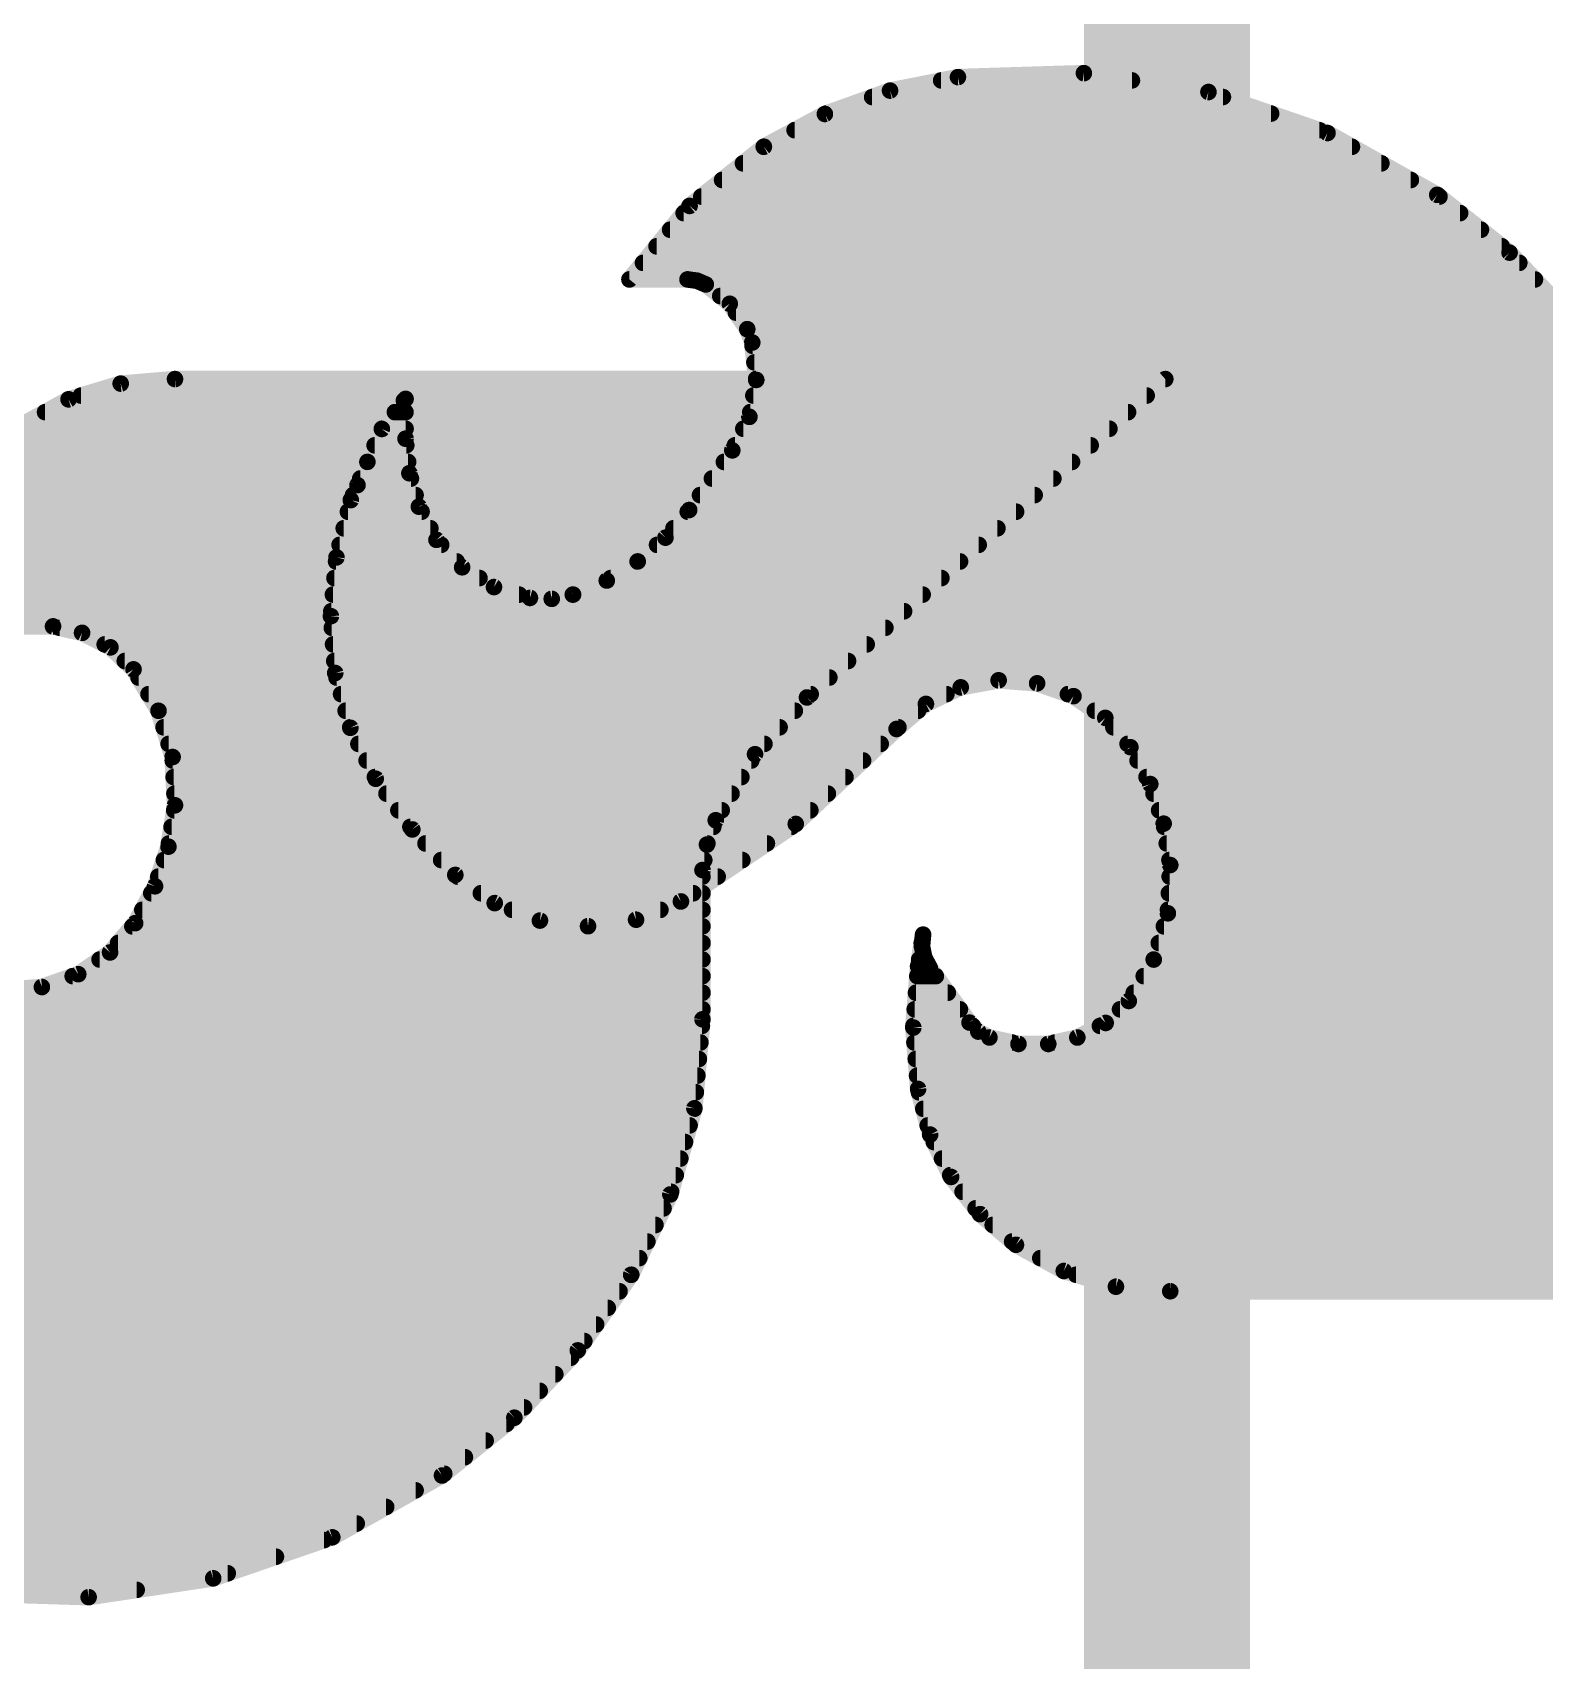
# Model space of a CAD drawing. Extents: x -3.8 to 12.8, y -11.4 to 17.9.
# Drawn here: x 8.423 to 10.738, y 5.658 to 8.151 of the extents above; entities that cross this region are included whole.
import ezdxf

# ---------------------------------------------------------------- set-up
doc = ezdxf.new("R2010")
doc.units = 0
for name, color, linetype in [('1', 12, 'CONTINUOUS'), ('21', 41, 'CONTINUOUS'), ('22', 40, 'CONTINUOUS'), ('24', 53, 'CONTINUOUS')]:
    doc.layers.add(name, color=color, linetype=linetype)

msp = doc.modelspace()

# ---------------------------------------------------------------- linework, layer by layer
at = {"layer": '1', "const_width": 0.254}
msp.add_lwpolyline([(10.16, 15.91), (10.16, 1.27)], dxfattribs=at)
at = {"layer": '21', "const_width": 0.0254}
for points in [[(9.84, 8.0823), (9.736, 8.0616)], [(9.8143, 8.0772), (10.1064, 8.0772)], [(10.0328, 8.0883), (9.84, 8.0823)], [(10.2235, 8.0595), (10.0328, 8.0883)], [(9.736, 8.0616), (9.6362, 8.0258)], [(9.7086, 8.0518), (10.2458, 8.0518)], [(10.4059, 7.9967), (10.2235, 8.0595)], [(9.6362, 8.0258), (9.5428, 7.9757)], [(9.6378, 8.0264), (10.3196, 8.0264)], [(9.5899, 8.001), (10.3934, 8.001)], [(10.574, 7.902), (10.4059, 7.9967)], [(9.5428, 7.9757), (9.4291, 7.8851)], [(9.5427, 7.9756), (10.4433, 7.9756)], [(9.5108, 7.9502), (10.4884, 7.9502)], [(9.4789, 7.9248), (10.5335, 7.9248)], [(9.4471, 7.8994), (10.5773, 7.8994)], [(10.6847, 7.8136), (10.574, 7.902)], [(9.4291, 7.8851), (9.337, 7.7725)], [(9.42, 7.874), (10.609, 7.874)], [(9.3993, 7.8486), (10.6408, 7.8486)], [(9.3785, 7.8232), (10.6726, 7.8232)], [(9.3577, 7.7978), (10.6996, 7.7978)], [(10.7819, 7.7104), (10.6847, 7.8136)], [(9.337, 7.7725), (9.4259, 7.7725)], [(9.4259, 7.7725), (9.4404, 7.7705)], [(9.4266, 7.7724), (10.7235, 7.7724)], [(9.4404, 7.7705), (9.4539, 7.7648)], [(9.4539, 7.7648), (9.4906, 7.7352)], [(9.476, 7.747), (10.7474, 7.747)], [(9.4906, 7.7352), (9.5174, 7.6963)], [(9.5, 7.7216), (10.7714, 7.7216)], [(9.5174, 7.6963), (9.525, 7.6759)], [(9.5174, 7.6962), (10.7919, 7.6962)], [(9.525, 7.6759), (9.5311, 7.6187)], [(9.5255, 7.6708), (10.8099, 7.6708)], [(9.5283, 7.6454), (10.8278, 7.6454)], [(9.5311, 7.6187), (9.5207, 7.5621)], [(9.531, 7.62), (10.8457, 7.62)], [(9.5267, 7.5946), (10.8636, 7.5946)], [(8.9916, 7.587), (8.9578, 7.5435)], [(8.9778, 7.5692), (8.9941, 7.5692)], [(8.9941, 7.5895), (8.9916, 7.587)], [(8.9941, 7.5286), (8.9941, 7.5896)], [(8.9941, 7.5896), (8.9941, 7.5895)], [(9.522, 7.5692), (10.876, 7.5692)], [(8.9578, 7.5435), (8.9357, 7.4931)], [(8.958, 7.5438), (8.9941, 7.5438)], [(9.5207, 7.5621), (9.4945, 7.5108)], [(9.5114, 7.5438), (10.8884, 7.5438)], [(8.9468, 7.5184), (8.9952, 7.5184)], [(9, 7.4757), (8.9941, 7.5286)], [(9.4984, 7.5184), (10.9008, 7.5184)], [(8.9357, 7.4931), (8.9205, 7.4575)], [(8.9357, 7.493), (8.9981, 7.493)], [(9.4945, 7.5108), (9.4285, 7.4194)], [(9.4816, 7.493), (10.9132, 7.493)], [(8.9248, 7.4676), (9.0023, 7.4676)], [(9.0145, 7.4245), (9, 7.4757)], [(9.4633, 7.4676), (10.9247, 7.4676)], [(8.9205, 7.4575), (8.9103, 7.4346)], [(8.9137, 7.4422), (9.0095, 7.4422)], [(9.445, 7.4422), (10.9318, 7.4422)], [(8.9103, 7.4346), (8.8884, 7.3469)], [(8.9059, 7.4168), (9.0186, 7.4168)], [(9.0415, 7.3737), (9.0145, 7.4245)], [(9.4285, 7.4194), (9.3921, 7.377)], [(9.4263, 7.4168), (10.9389, 7.4168)], [(8.8995, 7.3914), (9.0321, 7.3914)], [(9.4044, 7.3914), (10.946, 7.3914)], [(8.8931, 7.366), (9.0487, 7.366)], [(9.0807, 7.3317), (9.0415, 7.3737)], [(9.3921, 7.377), (9.3497, 7.3407)], [(9.3792, 7.366), (10.9531, 7.366)], [(8.8884, 7.3469), (8.8798, 7.2568)], [(8.8878, 7.3406), (9.0724, 7.3406)], [(9.1296, 7.3014), (9.0807, 7.3317)], [(9.3497, 7.3407), (9.3022, 7.3114)], [(9.3495, 7.3406), (10.9602, 7.3406)], [(8.8853, 7.3152), (9.1073, 7.3152)], [(9.1846, 7.2848), (9.1296, 7.3014)], [(9.3022, 7.3114), (9.2507, 7.2899)], [(9.3084, 7.3152), (10.9626, 7.3152)], [(8.8829, 7.2898), (9.168, 7.2898)], [(9.218, 7.2834), (9.1846, 7.2848)], [(9.2507, 7.2899), (9.218, 7.2834)], [(9.2502, 7.2898), (10.9649, 7.2898)], [(8.8798, 7.2568), (8.8864, 7.1699)], [(8.8805, 7.2644), (10.9673, 7.2644)], [(8.8812, 7.239), (10.9696, 7.239)], [(8.8831, 7.2136), (10.9719, 7.2136)], [(8.885, 7.1882), (10.9728, 7.1882)], [(8.8864, 7.1699), (8.9096, 7.0859)], [(8.8884, 7.1628), (10.9728, 7.1628)], [(9.7909, 7.1224), (9.8443, 7.1479)], [(9.8443, 7.1479), (9.9023, 7.1586)], [(9.9023, 7.1586), (9.9612, 7.154)], [(9.9612, 7.154), (10.0169, 7.1344)], [(8.8954, 7.1374), (9.8223, 7.1374)], [(9.746, 7.0841), (9.7909, 7.1224)], [(10.0084, 7.1374), (10.9728, 7.1374)], [(10.0169, 7.1344), (10.0656, 7.101)], [(8.9024, 7.112), (9.7787, 7.112)], [(10.0496, 7.112), (10.9728, 7.112)], [(10.0656, 7.101), (10.1041, 7.0562)], [(8.9094, 7.0866), (9.7489, 7.0866)], [(8.9096, 7.0859), (8.9484, 7.0079)], [(9.5916, 6.9386), (9.746, 7.0841)], [(10.078, 7.0866), (10.9728, 7.0866)], [(8.9219, 7.0612), (9.7217, 7.0612)], [(10.0998, 7.0612), (10.9728, 7.0612)], [(10.1041, 7.0562), (10.1345, 6.9998)], [(8.9345, 7.0358), (9.6947, 7.0358)], [(10.1151, 7.0358), (10.9728, 7.0358)], [(8.9472, 7.0104), (9.6678, 7.0104)], [(8.9484, 7.0079), (9.0044, 6.9302)], [(10.1288, 7.0104), (10.9728, 7.0104)], [(10.1345, 6.9998), (10.155, 6.9391)], [(8.9649, 6.985), (9.6408, 6.985)], [(10.1395, 6.985), (10.9728, 6.985)], [(8.9832, 6.9596), (9.6139, 6.9596)], [(10.1481, 6.9596), (10.9755, 6.9596)], [(9.0015, 6.9342), (9.5851, 6.9342)], [(9.0044, 6.9302), (9.0703, 6.8606)], [(9.4158, 6.82), (9.5916, 6.9386)], [(10.155, 6.9391), (10.1651, 6.8758)], [(10.1558, 6.9342), (10.9803, 6.9342)], [(9.0247, 6.9088), (9.5474, 6.9088)], [(10.1598, 6.9088), (10.9894, 6.9088)], [(9.0487, 6.8834), (9.5098, 6.8834)], [(10.1651, 6.8758), (10.1614, 6.8018)], [(10.1639, 6.8834), (11.0022, 6.8834)], [(9.0703, 6.8606), (9.1307, 6.8175)], [(9.0739, 6.858), (9.4721, 6.858)], [(10.1642, 6.858), (11.0173, 6.858)], [(9.1095, 6.8326), (9.4345, 6.8326)], [(9.1307, 6.8175), (9.1999, 6.7907)], [(9.3471, 6.792), (9.4158, 6.82)], [(10.163, 6.8326), (11.0324, 6.8326)], [(9.1572, 6.8072), (9.3843, 6.8072)], [(10.1614, 6.8018), (10.1398, 6.731)], [(10.1617, 6.8072), (11.0475, 6.8072)], [(9.1999, 6.7907), (9.2736, 6.7821)], [(9.2736, 6.7821), (9.3471, 6.792)], [(9.7866, 6.7692), (9.779, 6.7209)], [(9.7849, 6.7515), (9.7866, 6.7692)], [(10.1553, 6.7818), (11.0677, 6.7818)], [(9.7846, 6.7564), (9.7854, 6.7564)], [(9.7884, 6.7341), (9.7849, 6.7515)], [(10.1476, 6.7564), (11.0909, 6.7564)], [(9.779, 6.7209), (9.7717, 6.6269)], [(9.7806, 6.731), (9.79, 6.731)], [(9.7968, 6.7184), (9.7884, 6.7341)], [(9.8577, 6.6345), (9.7968, 6.7184)], [(10.1398, 6.731), (10.1016, 6.6676)], [(10.1398, 6.731), (11.1142, 6.731)], [(9.7778, 6.7056), (9.8061, 6.7056)], [(10.1245, 6.7056), (11.1385, 6.7056)], [(9.7758, 6.6802), (9.8245, 6.6802)], [(10.1092, 6.6802), (11.1671, 6.6802)], [(9.7738, 6.6548), (9.843, 6.6548)], [(10.1016, 6.6676), (10.0663, 6.6339)], [(10.0882, 6.6548), (11.1957, 6.6548)], [(9.7717, 6.6269), (9.779, 6.5329)], [(9.7718, 6.6294), (9.8627, 6.6294)], [(9.8711, 6.6207), (9.8577, 6.6345)], [(9.8882, 6.6117), (9.8711, 6.6207)], [(10.0663, 6.6339), (10.0228, 6.6117)], [(10.0574, 6.6294), (11.2243, 6.6294)], [(9.7734, 6.604), (9.9227, 6.604)], [(9.9327, 6.6018), (9.8882, 6.6117)], [(9.9783, 6.6018), (9.9327, 6.6018)], [(10.0228, 6.6117), (9.9783, 6.6018)], [(9.9883, 6.604), (11.2529, 6.604)], [(9.7754, 6.5786), (11.2815, 6.5786)], [(9.7774, 6.5532), (11.31, 6.5532)], [(9.779, 6.5329), (9.7974, 6.463)], [(9.7803, 6.5278), (11.3386, 6.5278)], [(9.787, 6.5024), (11.3672, 6.5024)], [(9.7937, 6.477), (11.3958, 6.477)], [(9.7974, 6.463), (9.8295, 6.3982)], [(9.8031, 6.4516), (11.4244, 6.4516)], [(9.8156, 6.4262), (11.453, 6.4262)], [(9.8282, 6.4008), (11.4815, 6.4008)], [(9.8295, 6.3982), (9.8739, 6.3412)], [(9.8472, 6.3754), (11.5101, 6.3754)], [(9.867, 6.35), (11.5387, 6.35)], [(9.8739, 6.3412), (9.9289, 6.2942)], [(9.8933, 6.3246), (11.5673, 6.3246)], [(9.923, 6.2992), (11.5959, 6.2992)], [(9.9289, 6.2942), (10.0021, 6.2541)], [(9.9661, 6.2738), (11.6245, 6.2738)], [(10.0021, 6.2541), (10.082, 6.2301)], [(10.021, 6.2484), (11.653, 6.2484)], [(10.082, 6.2301), (10.1651, 6.2231)], [(10.1651, 6.2231), (11.6815, 6.2231)]]:
    msp.add_lwpolyline(points, dxfattribs=at)
at = {"layer": '21', "const_width": 0.0127}
for points in [[(9.8143, 8.0836, 1), (9.8143, 8.0709)], [(9.8398, 8.0886, 1), (9.8402, 8.076)], [(9.8412, 8.0761, 1), (9.8388, 8.0885)], [(10.0338, 8.0946, 1), (10.0319, 8.0821)], [(10.033, 8.082, 1), (10.0326, 8.0947)], [(10.1064, 8.0709, 1), (10.1064, 8.0836)], [(9.7086, 8.0581, 1), (9.7086, 8.0455)], [(9.7348, 8.0679, 1), (9.7373, 8.0554)], [(9.7382, 8.0557, 1), (9.7339, 8.0676)], [(10.2256, 8.0655, 1), (10.2215, 8.0535)], [(10.2226, 8.0532, 1), (10.2245, 8.0658)], [(10.2458, 8.0455, 1), (10.2458, 8.0581)], [(9.6341, 8.0318, 1), (9.6384, 8.0199)], [(9.6378, 8.0328, 1), (9.6378, 8.0201)], [(9.6392, 8.0202, 1), (9.6332, 8.0314)], [(10.3196, 8.0201, 1), (10.3196, 8.0328)], [(9.5899, 8.0074, 1), (9.5899, 7.9947)], [(10.3934, 7.9947, 1), (10.3934, 8.0074)], [(10.409, 8.0022, 1), (10.4028, 7.9911)], [(10.4039, 7.9907, 1), (10.408, 8.0027)], [(9.5427, 7.982, 1), (9.5427, 7.9692)], [(9.5398, 7.9813, 1), (9.5458, 7.9701)], [(9.5468, 7.9707, 1), (9.5388, 7.9807)], [(10.4433, 7.9692, 1), (10.4433, 7.982)], [(9.5108, 7.9566, 1), (9.5108, 7.9439)], [(10.4884, 7.9439, 1), (10.4884, 7.9566)], [(9.4789, 7.9312, 1), (9.4789, 7.9184)], [(10.5335, 7.9184, 1), (10.5335, 7.9312)], [(9.4471, 7.9058, 1), (9.4471, 7.893)], [(10.578, 7.907, 1), (10.57, 7.897)], [(10.5709, 7.8965, 1), (10.5771, 7.9075)], [(10.5773, 7.893, 1), (10.5773, 7.9058)], [(9.42, 7.8804, 1), (9.42, 7.8677)], [(9.4251, 7.89, 1), (9.433, 7.8801)], [(9.434, 7.881, 1), (9.4242, 7.8891)], [(10.609, 7.8677, 1), (10.609, 7.8804)], [(9.3993, 7.855, 1), (9.3993, 7.8422)], [(10.6408, 7.8422, 1), (10.6408, 7.855)], [(9.3785, 7.8296, 1), (9.3785, 7.8168)], [(10.6726, 7.8168, 1), (10.6726, 7.8296)], [(9.3577, 7.8042, 1), (9.3577, 7.7915)], [(10.6893, 7.8179, 1), (10.6801, 7.8092)], [(10.6807, 7.8086, 1), (10.6887, 7.8185)], [(10.6996, 7.7915, 1), (10.6996, 7.8042)], [(9.337, 7.7789, 1), (9.337, 7.7661)], [(9.3321, 7.7765, 1), (9.3419, 7.7685)], [(9.4268, 7.7788, 1), (9.425, 7.7662)], [(9.4266, 7.7788, 1), (9.4266, 7.766)], [(9.4259, 7.7661, 1), (9.4259, 7.7789)], [(9.4429, 7.7764, 1), (9.4379, 7.7647)], [(9.4396, 7.7642, 1), (9.4413, 7.7768)], [(9.4579, 7.7697, 1), (9.4499, 7.7599)], [(10.7235, 7.766, 1), (10.7235, 7.7788)], [(9.4514, 7.759, 1), (9.4564, 7.7706)], [(9.476, 7.7534, 1), (9.476, 7.7407)], [(9.4959, 7.7388, 1), (9.4854, 7.7316)], [(9.4866, 7.7302, 1), (9.4946, 7.7401)], [(9.5, 7.728, 1), (9.5, 7.7153)], [(9.5174, 7.7026, 1), (9.5174, 7.6898)], [(9.5234, 7.6985, 1), (9.5114, 7.6941)], [(9.5122, 7.6927, 1), (9.5226, 7.6999)], [(9.5313, 7.6766, 1), (9.5187, 7.6752)], [(9.519, 7.6737, 1), (9.531, 7.6781)], [(9.5255, 7.6772, 1), (9.5255, 7.6645)], [(9.5283, 7.6518, 1), (9.5283, 7.6391)], [(9.531, 7.6264, 1), (9.531, 7.6136)], [(9.5374, 7.6175, 1), (9.5249, 7.6198)], [(9.5267, 7.601, 1), (9.5267, 7.5883)], [(9.5248, 7.618, 1), (9.5375, 7.6193)], [(8.9778, 7.5756, 1), (8.9778, 7.5629)], [(8.9871, 7.5915, 1), (8.9961, 7.5825)], [(8.9966, 7.5831, 1), (8.9866, 7.5909)], [(9.0005, 7.5896, 1), (8.9878, 7.5896)], [(9.0005, 7.5896, 1), (8.9878, 7.5896)], [(8.9878, 7.5895, 1), (9.0005, 7.5895)], [(8.9986, 7.585, 1), (8.9896, 7.594)], [(8.9941, 7.5629, 1), (8.9941, 7.5756)], [(9.522, 7.5756, 1), (9.522, 7.5629)], [(8.9528, 7.5474, 1), (8.9628, 7.5396)], [(8.958, 7.5502, 1), (8.958, 7.5374)], [(8.9636, 7.541, 1), (8.952, 7.5461)], [(8.9941, 7.5374, 1), (8.9941, 7.5502)], [(9.5114, 7.5502, 1), (9.5114, 7.5374)], [(9.5144, 7.5632, 1), (9.5269, 7.5609)], [(9.5263, 7.5592, 1), (9.515, 7.565)], [(8.9468, 7.5248, 1), (8.9468, 7.5121)], [(9.0004, 7.5293, 1), (8.9878, 7.5279)], [(8.9878, 7.5286, 1), (9.0005, 7.5286)], [(8.9952, 7.5121, 1), (8.9952, 7.5248)], [(9.4984, 7.5248, 1), (9.4984, 7.5121)], [(8.9357, 7.4994, 1), (8.9357, 7.4867)], [(8.9415, 7.4906, 1), (8.9299, 7.4956)], [(8.9981, 7.4867, 1), (8.9981, 7.4994)], [(9.4816, 7.4994, 1), (9.4816, 7.4867)], [(9.4888, 7.5137, 1), (9.5002, 7.5079)], [(9.4996, 7.5071, 1), (9.4894, 7.5145)], [(8.9248, 7.474, 1), (8.9248, 7.4612)], [(8.9299, 7.4956, 1), (8.9415, 7.4906)], [(9.0061, 7.4774, 1), (8.9939, 7.474)], [(8.9937, 7.475, 1), (9.0063, 7.4764)], [(9.0023, 7.4612, 1), (9.0023, 7.474)], [(9.4633, 7.474, 1), (9.4633, 7.4612)], [(8.9137, 7.4486, 1), (8.9137, 7.4359)], [(8.9147, 7.46, 1), (8.9263, 7.455)], [(8.9263, 7.4549, 1), (8.9147, 7.4601)], [(9.0095, 7.4359, 1), (9.0095, 7.4486)], [(9.445, 7.4486, 1), (9.445, 7.4359)], [(8.9059, 7.4232, 1), (8.9059, 7.4104)], [(8.9045, 7.4372, 1), (8.9161, 7.432)], [(8.9165, 7.4331, 1), (8.9041, 7.4361)], [(9.0201, 7.4275, 1), (9.0089, 7.4215)], [(9.0084, 7.4228, 1), (9.0206, 7.4262)], [(9.0186, 7.4104, 1), (9.0186, 7.4232)], [(9.4263, 7.4232, 1), (9.4263, 7.4104)], [(9.4234, 7.4231, 1), (9.4336, 7.4157)], [(9.4333, 7.4153, 1), (9.4237, 7.4235)], [(8.8995, 7.3978, 1), (8.8995, 7.385)], [(9.0321, 7.385, 1), (9.0321, 7.3978)], [(9.4044, 7.3978, 1), (9.4044, 7.385)], [(8.8931, 7.3724, 1), (8.8931, 7.3597)], [(9.0461, 7.3781, 1), (9.0368, 7.3694)], [(9.0359, 7.3708, 1), (9.0471, 7.3767)], [(9.0487, 7.3597, 1), (9.0487, 7.3724)], [(9.3792, 7.3724, 1), (9.3792, 7.3597)], [(9.3873, 7.3812, 1), (9.3969, 7.3729)], [(9.3962, 7.3722, 1), (9.388, 7.3819)], [(8.8947, 7.3462, 1), (8.882, 7.3475)], [(8.8822, 7.3484, 1), (8.8945, 7.3453)], [(8.8878, 7.347, 1), (8.8878, 7.3342)], [(9.0724, 7.3342, 1), (9.0724, 7.347)], [(9.0841, 7.3371, 1), (9.0774, 7.3263)], [(9.0761, 7.3274, 1), (9.0854, 7.3361)], [(9.3495, 7.347, 1), (9.3495, 7.3342)], [(9.3456, 7.3455, 1), (9.3538, 7.3359)], [(9.353, 7.3353, 1), (9.3464, 7.3461)], [(8.8853, 7.3216, 1), (8.8853, 7.3088)], [(9.1073, 7.3088, 1), (9.1073, 7.3216)], [(9.1314, 7.3075, 1), (9.1277, 7.2953)], [(9.1262, 7.296, 1), (9.1329, 7.3068)], [(9.2989, 7.3168, 1), (9.3055, 7.306)], [(9.3047, 7.3055, 1), (9.2998, 7.3172)], [(9.3084, 7.3216, 1), (9.3084, 7.3088)], [(8.8829, 7.2962, 1), (8.8829, 7.2835)], [(9.168, 7.2835, 1), (9.168, 7.2962)], [(9.1849, 7.2911, 1), (9.1843, 7.2785)], [(9.1828, 7.2787, 1), (9.1864, 7.2909)], [(9.2167, 7.2896, 1), (9.2192, 7.2772)], [(9.2177, 7.277, 1), (9.2182, 7.2897)], [(9.2502, 7.2962, 1), (9.2502, 7.2835)], [(9.2483, 7.2958, 1), (9.2531, 7.284)], [(9.2519, 7.2837, 1), (9.2495, 7.2961)], [(8.8861, 7.2573, 1), (8.8735, 7.2563)], [(8.8735, 7.2574, 1), (8.8861, 7.2562)], [(8.8805, 7.2708, 1), (8.8805, 7.258)], [(8.8812, 7.2454, 1), (8.8812, 7.2327)], [(8.8831, 7.22, 1), (8.8831, 7.2073)], [(8.885, 7.1946, 1), (8.885, 7.1818)], [(8.8925, 7.1716, 1), (8.8803, 7.1682)], [(8.8801, 7.1694, 1), (8.8928, 7.1704)], [(8.8884, 7.1692, 1), (8.8884, 7.1565)], [(9.8431, 7.1541, 1), (9.8454, 7.1416)], [(9.847, 7.1421, 1), (9.8415, 7.1536)], [(9.9028, 7.165, 1), (9.9018, 7.1523)], [(9.9035, 7.1524, 1), (9.9012, 7.1649)], [(9.9633, 7.16, 1), (9.9591, 7.1481)], [(9.9607, 7.1477, 1), (9.9617, 7.1604)], [(8.8954, 7.1438, 1), (8.8954, 7.1311)], [(9.7882, 7.1282, 1), (9.7937, 7.1167)], [(9.7951, 7.1176, 1), (9.7868, 7.1273)], [(9.8223, 7.1311, 1), (9.8223, 7.1438)], [(10.0084, 7.1438, 1), (10.0084, 7.1311)], [(10.0205, 7.1396, 1), (10.0133, 7.1292)], [(10.0148, 7.1284, 1), (10.019, 7.1404)], [(8.9024, 7.1184, 1), (8.9024, 7.1056)], [(9.7787, 7.1056, 1), (9.7787, 7.1184)], [(10.0496, 7.1184, 1), (10.0496, 7.1056)], [(10.0705, 7.1052, 1), (10.0608, 7.0969)], [(10.0621, 7.0958, 1), (10.0692, 7.1063)], [(8.9094, 7.093, 1), (8.9094, 7.0803)], [(8.9153, 7.0887, 1), (8.9039, 7.0831)], [(8.9035, 7.0842, 1), (8.9157, 7.0876)], [(9.7419, 7.0889, 1), (9.7501, 7.0793)], [(9.7504, 7.0795, 1), (9.7416, 7.0887)], [(9.7489, 7.0803, 1), (9.7489, 7.093)], [(10.078, 7.093, 1), (10.078, 7.0803)], [(8.9219, 7.0676, 1), (8.9219, 7.0549)], [(9.7217, 7.0549, 1), (9.7217, 7.0676)], [(10.0998, 7.0676, 1), (10.0998, 7.0549)], [(10.1097, 7.0592, 1), (10.0985, 7.0532)], [(10.0993, 7.0521, 1), (10.1089, 7.0603)], [(8.9345, 7.0422, 1), (8.9345, 7.0294)], [(9.6947, 7.0294, 1), (9.6947, 7.0422)], [(10.1151, 7.0422, 1), (10.1151, 7.0294)], [(8.9472, 7.0168, 1), (8.9472, 7.0041)], [(8.9536, 7.0116, 1), (8.9432, 7.0042)], [(8.9427, 7.0051, 1), (8.9541, 7.0107)], [(9.6678, 7.0041, 1), (9.6678, 7.0168)], [(10.1288, 7.0168, 1), (10.1288, 7.0041)], [(10.1405, 7.0018, 1), (10.1285, 6.9978)], [(10.1289, 6.9968, 1), (10.1401, 7.0028)], [(8.9649, 6.9914, 1), (8.9649, 6.9787)], [(9.6408, 6.9787, 1), (9.6408, 6.9914)], [(10.1395, 6.9914, 1), (10.1395, 6.9787)], [(8.9832, 6.966, 1), (8.9832, 6.9532)], [(9.6139, 6.9532, 1), (9.6139, 6.966)], [(10.1481, 6.966, 1), (10.1481, 6.9532)], [(9.0015, 6.9406, 1), (9.0015, 6.9279)], [(9.0091, 6.9346, 1), (8.9998, 6.9258)], [(8.9993, 6.9265, 1), (9.0096, 6.9339)], [(9.5851, 6.9279, 1), (9.5851, 6.9406)], [(9.5873, 6.9432, 1), (9.596, 6.934)], [(9.5952, 6.9334, 1), (9.5881, 6.9439)], [(10.1613, 6.9401, 1), (10.1488, 6.9381)], [(10.149, 6.9371, 1), (10.161, 6.9411)], [(10.1558, 6.9406, 1), (10.1558, 6.9279)], [(9.0247, 6.9152, 1), (9.0247, 6.9024)], [(9.5474, 6.9024, 1), (9.5474, 6.9152)], [(10.1598, 6.9152, 1), (10.1598, 6.9024)], [(9.0487, 6.8898, 1), (9.0487, 6.877)], [(9.5098, 6.877, 1), (9.5098, 6.8898)], [(10.1639, 6.8898, 1), (10.1639, 6.877)], [(10.1714, 6.8755, 1), (10.1588, 6.8761)], [(10.1588, 6.8748, 1), (10.1714, 6.8768)], [(9.074, 6.8658, 1), (9.0666, 6.8554)], [(9.0657, 6.8562, 1), (9.0749, 6.865)], [(9.0739, 6.8644, 1), (9.0739, 6.8517)], [(9.4721, 6.8517, 1), (9.4721, 6.8644)], [(10.1642, 6.8644, 1), (10.1642, 6.8517)], [(9.1095, 6.839, 1), (9.1095, 6.8262)], [(9.133, 6.8234, 1), (9.1284, 6.8115)], [(9.4122, 6.8253, 1), (9.4194, 6.8147)], [(9.4182, 6.8141, 1), (9.4134, 6.8259)], [(9.4345, 6.8262, 1), (9.4345, 6.839)], [(10.163, 6.839, 1), (10.163, 6.8262)], [(9.127, 6.8123, 1), (9.1344, 6.8226)], [(9.1572, 6.8136, 1), (9.1572, 6.8008)], [(9.3843, 6.8008, 1), (9.3843, 6.8136)], [(10.1551, 6.8022, 1), (10.1678, 6.8015)], [(10.1617, 6.8136, 1), (10.1617, 6.8008)], [(10.1675, 6.8, 1), (10.1554, 6.8037)], [(9.2006, 6.797, 1), (9.1991, 6.7844)], [(9.1976, 6.7848, 1), (9.2022, 6.7967)], [(9.2727, 6.7884, 1), (9.2744, 6.7758)], [(9.2728, 6.7758, 1), (9.2743, 6.7884)], [(9.3447, 6.7979, 1), (9.3495, 6.7862)], [(9.3479, 6.7857, 1), (9.3462, 6.7983)], [(9.7929, 6.7682, 1), (9.7803, 6.7702)], [(9.7929, 6.7686, 1), (9.7803, 6.7698)], [(10.1553, 6.7882, 1), (10.1553, 6.7755)], [(9.7846, 6.7628, 1), (9.7846, 6.75)], [(9.7911, 6.7528, 1), (9.7787, 6.7502)], [(9.7786, 6.7521, 1), (9.7912, 6.7509)], [(9.7854, 6.75, 1), (9.7854, 6.7628)], [(10.1476, 6.7628, 1), (10.1476, 6.75)], [(9.7853, 6.7204, 1), (9.7727, 6.7214)], [(9.7806, 6.7374, 1), (9.7806, 6.7247)], [(9.794, 6.7371, 1), (9.7828, 6.7311)], [(9.7822, 6.7328, 1), (9.7946, 6.7353)], [(9.79, 6.7247, 1), (9.79, 6.7374)], [(9.8019, 6.7221, 1), (9.7917, 6.7147)], [(10.1398, 6.7374, 1), (10.1398, 6.7247)], [(10.1337, 6.7329, 1), (10.1459, 6.7292)], [(10.1453, 6.7277, 1), (10.1344, 6.7343)], [(9.7778, 6.712, 1), (9.7778, 6.6993)], [(9.7727, 6.7219, 1), (9.7853, 6.7199)], [(9.7912, 6.7154, 1), (9.8024, 6.7214)], [(9.8061, 6.6993, 1), (9.8061, 6.712)], [(10.1245, 6.712, 1), (10.1245, 6.6993)], [(9.7758, 6.6866, 1), (9.7758, 6.6738)], [(9.8245, 6.6738, 1), (9.8245, 6.6866)], [(10.1092, 6.6866, 1), (10.1092, 6.6738)], [(9.7738, 6.6612, 1), (9.7738, 6.6485)], [(9.843, 6.6485, 1), (9.843, 6.6612)], [(10.0882, 6.6612, 1), (10.0882, 6.6485)], [(10.0962, 6.6709, 1), (10.107, 6.6643)], [(10.106, 6.663, 1), (10.0972, 6.6722)], [(9.778, 6.6274, 1), (9.7653, 6.6264)], [(9.7653, 6.6274, 1), (9.778, 6.6264)], [(9.7718, 6.6358, 1), (9.7718, 6.6231)], [(9.8622, 6.6389, 1), (9.8532, 6.6301)], [(9.8526, 6.6308, 1), (9.8628, 6.6382)], [(9.8627, 6.6231, 1), (9.8627, 6.6358)], [(9.8741, 6.6263, 1), (9.8682, 6.6151)], [(9.8666, 6.6163, 1), (9.8757, 6.6251)], [(10.0574, 6.6358, 1), (10.0574, 6.6231)], [(10.0619, 6.6385, 1), (10.0706, 6.6293)], [(10.0691, 6.6283, 1), (10.0634, 6.6396)], [(9.7734, 6.6104, 1), (9.7734, 6.5976)], [(9.8896, 6.6179, 1), (9.8868, 6.6055)], [(9.8852, 6.6061, 1), (9.8912, 6.6173)], [(9.9227, 6.5976, 1), (9.9227, 6.6104)], [(9.9327, 6.6081, 1), (9.9327, 6.5954)], [(9.9313, 6.5956, 1), (9.9341, 6.608)], [(9.9769, 6.608, 1), (9.9797, 6.5956)], [(9.9783, 6.5954, 1), (9.9783, 6.6081)], [(9.9883, 6.6104, 1), (9.9883, 6.5976)], [(10.0199, 6.6174, 1), (10.0257, 6.606)], [(10.0242, 6.6055, 1), (10.0214, 6.6179)], [(9.7754, 6.585, 1), (9.7754, 6.5723)], [(9.7774, 6.5596, 1), (9.7774, 6.5469)], [(9.7851, 6.5345, 1), (9.7729, 6.5313)], [(9.7727, 6.5324, 1), (9.7853, 6.5334)], [(9.7803, 6.5342, 1), (9.7803, 6.5214)], [(9.787, 6.5088, 1), (9.787, 6.4961)], [(9.7937, 6.4834, 1), (9.7937, 6.4707)], [(9.8031, 6.4658, 1), (9.7917, 6.4602)], [(9.7913, 6.4614, 1), (9.8036, 6.4646)], [(9.8031, 6.458, 1), (9.8031, 6.4452)], [(9.8156, 6.4326, 1), (9.8156, 6.4199)], [(9.8282, 6.4072, 1), (9.8282, 6.3944)], [(9.8345, 6.4021, 1), (9.8245, 6.3943)], [(9.8238, 6.3954, 1), (9.8352, 6.401)], [(9.8472, 6.3818, 1), (9.8472, 6.369)], [(9.867, 6.3564, 1), (9.867, 6.3437)], [(9.878, 6.346, 1), (9.8698, 6.3363)], [(9.8689, 6.3373, 1), (9.8789, 6.3451)], [(9.8933, 6.331, 1), (9.8933, 6.3182)], [(9.923, 6.3056, 1), (9.923, 6.2928)], [(9.932, 6.2998, 1), (9.9258, 6.2886)], [(9.9248, 6.2894, 1), (9.933, 6.299)], [(9.9661, 6.2802, 1), (9.9661, 6.2675)], [(10.0039, 6.2602, 1), (10.0002, 6.248)], [(9.999, 6.2485, 1), (10.0051, 6.2597)], [(10.021, 6.2548, 1), (10.021, 6.242)], [(10.0825, 6.2364, 1), (10.0814, 6.2237)], [(10.0801, 6.224, 1), (10.0838, 6.2361)], [(10.1651, 6.2295, 1), (10.1651, 6.2168)], [(10.1646, 6.2168, 1), (10.1656, 6.2294)]]:
    msp.add_lwpolyline(points, format="xyb", dxfattribs=at)
at = {"layer": '22', "const_width": 0.0254}
for points in [[(8.558, 7.6129), (8.6411, 7.6199)], [(8.6411, 7.6199), (10.1575, 7.6199)], [(10.1575, 7.6199), (9.6088, 7.1323)], [(8.4781, 7.5889), (8.558, 7.6129)], [(8.497, 7.5946), (10.129, 7.5946)], [(8.4049, 7.5488), (8.4781, 7.5889)], [(8.4421, 7.5692), (10.1005, 7.5692)], [(8.399, 7.5438), (10.0719, 7.5438)], [(8.3693, 7.5184), (10.0433, 7.5184)], [(8.343, 7.493), (10.0147, 7.493)], [(8.3232, 7.4676), (9.9861, 7.4676)], [(8.3042, 7.4422), (9.9575, 7.4422)], [(8.2916, 7.4168), (9.929, 7.4168)], [(8.279, 7.3914), (9.9004, 7.3914)], [(8.2697, 7.366), (9.8718, 7.366)], [(8.263, 7.3406), (9.8432, 7.3406)], [(8.2563, 7.3152), (9.8146, 7.3152)], [(8.2534, 7.2898), (9.786, 7.2898)], [(8.2514, 7.2644), (9.7575, 7.2644)], [(8.4543, 7.2412), (8.4087, 7.2412)], [(8.4988, 7.2313), (8.4543, 7.2412)], [(8.4643, 7.239), (9.7289, 7.239)], [(8.5423, 7.2091), (8.4988, 7.2313)], [(8.5334, 7.2136), (9.7003, 7.2136)], [(8.5776, 7.1754), (8.5423, 7.2091)], [(8.5642, 7.1882), (9.6717, 7.1882)], [(8.6158, 7.112), (8.5776, 7.1754)], [(8.5852, 7.1628), (9.6431, 7.1628)], [(8.6005, 7.1374), (9.6145, 7.1374)], [(9.6088, 7.1323), (9.5293, 7.0455)], [(8.6374, 7.0412), (8.6158, 7.112)], [(8.6158, 7.112), (9.5902, 7.112)], [(8.6236, 7.0866), (9.5669, 7.0866)], [(8.6313, 7.0612), (9.5437, 7.0612)], [(9.5293, 7.0455), (9.4691, 6.9443)], [(8.6411, 6.9672), (8.6374, 7.0412)], [(8.6377, 7.0358), (9.5235, 7.0358)], [(8.639, 7.0104), (9.5084, 7.0104)], [(8.631, 6.9039), (8.6411, 6.9672)], [(8.6402, 6.985), (9.4933, 6.985)], [(8.6399, 6.9596), (9.4782, 6.9596)], [(9.4691, 6.9443), (9.4556, 6.9071)], [(8.6358, 6.9342), (9.4654, 6.9342)], [(8.6105, 6.8432), (8.631, 6.9039)], [(8.6318, 6.9088), (9.4563, 6.9088)], [(9.4556, 6.9071), (9.4488, 6.8681)], [(8.6241, 6.8834), (9.4515, 6.8834)], [(9.4488, 6.8681), (9.4488, 6.6395)], [(8.5801, 6.7868), (8.6105, 6.8432)], [(8.6155, 6.858), (9.4488, 6.858)], [(8.6048, 6.8326), (9.4488, 6.8326)], [(8.5911, 6.8072), (9.4488, 6.8072)], [(8.5416, 6.742), (8.5801, 6.7868)], [(8.5758, 6.7818), (9.4488, 6.7818)], [(8.554, 6.7564), (9.4488, 6.7564)], [(8.4929, 6.7086), (8.5416, 6.742)], [(8.5256, 6.731), (9.4488, 6.731)], [(8.4372, 6.689), (8.4929, 6.7086)], [(8.4844, 6.7056), (9.4488, 6.7056)], [(7.3644, 6.6802), (9.4488, 6.6802)], [(8.3783, 6.6844), (8.4372, 6.689)], [(7.361, 6.6548), (9.4488, 6.6548)], [(7.3591, 6.6294), (9.4479, 6.6294)], [(9.4488, 6.6395), (9.4364, 6.5032)], [(7.3572, 6.604), (9.4456, 6.604)], [(7.3565, 6.5786), (9.4433, 6.5786)], [(7.7262, 6.5532), (9.441, 6.5532)], [(7.7844, 6.5278), (9.4386, 6.5278)], [(7.8255, 6.5024), (9.4362, 6.5024)], [(9.4364, 6.5032), (9.3996, 6.3713)], [(7.8552, 6.477), (9.4291, 6.477)], [(7.8804, 6.4516), (9.422, 6.4516)], [(7.9023, 6.4262), (9.4149, 6.4262)], [(7.921, 6.4008), (9.4078, 6.4008)], [(7.9393, 6.3754), (9.4007, 6.3754)], [(9.3996, 6.3713), (9.3396, 6.2483)], [(7.9576, 6.35), (9.3892, 6.35)], [(7.9744, 6.3246), (9.3768, 6.3246)], [(7.9874, 6.2992), (9.3644, 6.2992)], [(7.998, 6.2738), (9.352, 6.2738)], [(8.0027, 6.2484), (9.3397, 6.2484)], [(9.3396, 6.2483), (9.2579, 6.1326)], [(8.007, 6.223), (9.3217, 6.223)], [(8.0043, 6.1976), (9.3038, 6.1976)], [(8.0015, 6.1722), (9.2859, 6.1722)], [(7.9934, 6.1468), (9.2679, 6.1468)], [(7.976, 6.1214), (9.2474, 6.1214)], [(9.2579, 6.1326), (9.1607, 6.0294)], [(7.952, 6.096), (9.2234, 6.096)], [(7.9026, 6.0706), (9.1995, 6.0706)], [(7.8337, 6.0452), (9.1756, 6.0452)], [(7.8545, 6.0198), (9.1486, 6.0198)], [(9.1607, 6.0294), (9.05, 5.941)], [(7.8753, 5.9944), (9.1168, 5.9944)], [(7.896, 5.969), (9.085, 5.969)], [(7.9231, 5.9436), (9.0533, 5.9436)], [(9.05, 5.941), (8.8819, 5.8463)], [(7.9549, 5.9182), (9.0095, 5.9182)], [(7.9868, 5.8928), (8.9644, 5.8928)], [(8.0187, 5.8674), (8.9193, 5.8674)], [(8.8819, 5.8463), (8.6995, 5.7835)], [(8.0659, 5.842), (8.8694, 5.842)], [(8.1138, 5.8166), (8.7956, 5.8166)], [(8.1846, 5.7912), (8.7218, 5.7912)], [(8.6995, 5.7835), (8.5088, 5.7547)], [(8.2903, 5.7658), (8.5824, 5.7658)], [(8.5088, 5.7547), (8.316, 5.7607)]]:
    msp.add_lwpolyline(points, dxfattribs=at)
at = {"layer": '22', "const_width": 0.0127}
for points in [[(8.6411, 7.6263, 1), (8.6411, 7.6136)], [(8.6416, 7.6136, 1), (8.6406, 7.6262)], [(10.1617, 7.6152, 1), (10.1533, 7.6246)], [(10.1575, 7.6136, 1), (10.1575, 7.6263)], [(8.497, 7.601, 1), (8.497, 7.5883)], [(8.5574, 7.6193, 1), (8.5585, 7.6066)], [(8.5598, 7.6069, 1), (8.5561, 7.619)], [(10.129, 7.5883, 1), (10.129, 7.601)], [(8.4421, 7.5756, 1), (8.4421, 7.5629)], [(8.4762, 7.595, 1), (8.4799, 7.5828)], [(8.4811, 7.5833, 1), (8.475, 7.5945)], [(10.1005, 7.5629, 1), (10.1005, 7.5756)], [(10.0719, 7.5374, 1), (10.0719, 7.5502)], [(10.0433, 7.5121, 1), (10.0433, 7.5248)], [(10.0147, 7.4867, 1), (10.0147, 7.4994)], [(9.9861, 7.4612, 1), (9.9861, 7.474)], [(9.9575, 7.4359, 1), (9.9575, 7.4486)], [(9.929, 7.4104, 1), (9.929, 7.4232)], [(9.9004, 7.385, 1), (9.9004, 7.3978)], [(9.8718, 7.3597, 1), (9.8718, 7.3724)], [(9.8432, 7.3342, 1), (9.8432, 7.347)], [(9.8146, 7.3088, 1), (9.8146, 7.3216)], [(9.786, 7.2835, 1), (9.786, 7.2962)], [(8.4543, 7.2349, 1), (8.4543, 7.2476)], [(9.7575, 7.258, 1), (9.7575, 7.2708)], [(8.4557, 7.2474, 1), (8.4529, 7.235)], [(8.4643, 7.2454, 1), (8.4643, 7.2327)], [(8.5017, 7.237, 1), (8.4959, 7.2256)], [(8.4974, 7.2251, 1), (8.5002, 7.2375)], [(9.7289, 7.2327, 1), (9.7289, 7.2454)], [(8.5334, 7.22, 1), (8.5334, 7.2073)], [(8.5466, 7.2137, 1), (8.5379, 7.2045)], [(8.5394, 7.2034, 1), (8.5451, 7.2147)], [(9.7003, 7.2073, 1), (9.7003, 7.22)], [(8.5642, 7.1946, 1), (8.5642, 7.1818)], [(8.583, 7.1787, 1), (8.5722, 7.1721)], [(8.5732, 7.1708, 1), (8.582, 7.18)], [(9.6717, 7.1818, 1), (9.6717, 7.1946)], [(8.5852, 7.1692, 1), (8.5852, 7.1565)], [(9.6431, 7.1565, 1), (9.6431, 7.1692)], [(8.6005, 7.1438, 1), (8.6005, 7.1311)], [(9.6046, 7.137, 1), (9.613, 7.1276)], [(9.6135, 7.128, 1), (9.6041, 7.1366)], [(9.6145, 7.1311, 1), (9.6145, 7.1438)], [(8.6158, 7.1184, 1), (8.6158, 7.1056)], [(8.6219, 7.1138, 1), (8.6097, 7.1101)], [(8.6104, 7.1087, 1), (8.6213, 7.1153)], [(9.5902, 7.1056, 1), (9.5902, 7.1184)], [(8.6236, 7.093, 1), (8.6236, 7.0803)], [(9.5669, 7.0803, 1), (9.5669, 7.093)], [(8.6313, 7.0676, 1), (8.6313, 7.0549)], [(9.5246, 7.0498, 1), (9.5339, 7.0412)], [(9.5347, 7.0423, 1), (9.5238, 7.0487)], [(9.5437, 7.0549, 1), (9.5437, 7.0676)], [(8.6438, 7.0415, 1), (8.6311, 7.0408)], [(8.6314, 7.0393, 1), (8.6435, 7.043)], [(8.6377, 7.0422, 1), (8.6377, 7.0294)], [(9.5235, 7.0294, 1), (9.5235, 7.0422)], [(8.639, 7.0168, 1), (8.639, 7.0041)], [(9.5084, 7.0041, 1), (9.5084, 7.0168)], [(8.6402, 6.9914, 1), (8.6402, 6.9787)], [(8.6474, 6.9662, 1), (8.6348, 6.9682)], [(9.4933, 6.9787, 1), (9.4933, 6.9914)], [(8.6399, 6.966, 1), (8.6399, 6.9532)], [(8.6348, 6.9669, 1), (8.6474, 6.9675)], [(9.4751, 6.9421, 1), (9.4631, 6.9465)], [(9.4782, 6.9532, 1), (9.4782, 6.966)], [(8.6358, 6.9406, 1), (8.6358, 6.9279)], [(9.4636, 6.9475, 1), (9.4746, 6.9411)], [(9.4654, 6.9279, 1), (9.4654, 6.9406)], [(8.6248, 6.9049, 1), (8.6373, 6.9029)], [(8.637, 6.9019, 1), (8.625, 6.9059)], [(8.6318, 6.9152, 1), (8.6318, 6.9024)], [(9.4497, 6.9092, 1), (9.4616, 6.9049)], [(9.4619, 6.906, 1), (9.4494, 6.9082)], [(9.4563, 6.9024, 1), (9.4563, 6.9152)], [(8.6241, 6.8898, 1), (8.6241, 6.877)], [(9.4551, 6.8681, 1), (9.4425, 6.8681)], [(9.4515, 6.877, 1), (9.4515, 6.8898)], [(8.6161, 6.8402, 1), (8.6049, 6.8462)], [(8.6155, 6.8644, 1), (8.6155, 6.8517)], [(9.4425, 6.8692, 1), (9.4551, 6.867)], [(9.4488, 6.8517, 1), (9.4488, 6.8644)], [(8.6048, 6.839, 1), (8.6048, 6.8262)], [(8.6045, 6.8452, 1), (8.6165, 6.8412)], [(9.4488, 6.8262, 1), (9.4488, 6.839)], [(8.5911, 6.8136, 1), (8.5911, 6.8008)], [(9.4488, 6.8008, 1), (9.4488, 6.8136)], [(8.5758, 6.7882, 1), (8.5758, 6.7755)], [(8.5745, 6.7898, 1), (8.5857, 6.7838)], [(8.5849, 6.7827, 1), (8.5753, 6.7909)], [(9.4488, 6.7755, 1), (9.4488, 6.7882)], [(8.554, 6.7628, 1), (8.554, 6.75)], [(9.4488, 6.75, 1), (9.4488, 6.7628)], [(8.5256, 6.7374, 1), (8.5256, 6.7247)], [(8.5368, 6.7461, 1), (8.5465, 6.7378)], [(8.5452, 6.7367, 1), (8.5381, 6.7472)], [(9.4488, 6.7247, 1), (9.4488, 6.7374)], [(8.4844, 6.712, 1), (8.4844, 6.6993)], [(8.4893, 6.7138, 1), (8.4965, 6.7034)], [(8.495, 6.7026, 1), (8.4908, 6.7146)], [(9.4488, 6.6993, 1), (9.4488, 6.712)], [(8.4351, 6.6949, 1), (8.4393, 6.683)], [(8.4377, 6.6826, 1), (8.4367, 6.6953)], [(9.4488, 6.6738, 1), (9.4488, 6.6866)], [(9.4488, 6.6485, 1), (9.4488, 6.6612)], [(9.4551, 6.6389, 1), (9.4425, 6.6401)], [(9.4425, 6.6395, 1), (9.4551, 6.6395)], [(9.4479, 6.6231, 1), (9.4479, 6.6358)], [(9.4456, 6.5976, 1), (9.4456, 6.6104)], [(9.4433, 6.5723, 1), (9.4433, 6.585)], [(9.441, 6.5469, 1), (9.441, 6.5596)], [(9.4386, 6.5214, 1), (9.4386, 6.5342)], [(9.4301, 6.5038, 1), (9.4427, 6.5026)], [(9.4425, 6.5015, 1), (9.4303, 6.5049)], [(9.4362, 6.4961, 1), (9.4362, 6.5088)], [(9.4291, 6.4707, 1), (9.4291, 6.4834)], [(9.422, 6.4452, 1), (9.422, 6.458)], [(9.4149, 6.4199, 1), (9.4149, 6.4326)], [(9.4078, 6.3944, 1), (9.4078, 6.4072)], [(9.4053, 6.3686, 1), (9.3939, 6.3741)], [(9.4007, 6.369, 1), (9.4007, 6.3818)], [(9.3892, 6.3437, 1), (9.3892, 6.3564)], [(9.3935, 6.373, 1), (9.4057, 6.3696)], [(9.3768, 6.3182, 1), (9.3768, 6.331)], [(9.3644, 6.2928, 1), (9.3644, 6.3056)], [(9.352, 6.2675, 1), (9.352, 6.2802)], [(9.3339, 6.2511, 1), (9.3453, 6.2455)], [(9.3448, 6.2446, 1), (9.3344, 6.252)], [(9.3397, 6.242, 1), (9.3397, 6.2548)], [(9.3217, 6.2166, 1), (9.3217, 6.2294)], [(9.3038, 6.1913, 1), (9.3038, 6.204)], [(9.2859, 6.1658, 1), (9.2859, 6.1786)], [(9.2679, 6.1405, 1), (9.2679, 6.1532)], [(9.2474, 6.1151, 1), (9.2474, 6.1278)], [(9.2527, 6.1362, 1), (9.2631, 6.1289)], [(9.2625, 6.1282, 1), (9.2533, 6.1369)], [(9.2234, 6.0896, 1), (9.2234, 6.1024)], [(9.1995, 6.0643, 1), (9.1995, 6.077)], [(9.1756, 6.0389, 1), (9.1756, 6.0516)], [(9.1486, 6.0134, 1), (9.1486, 6.0262)], [(9.1561, 6.0338, 1), (9.1653, 6.0251)], [(9.1647, 6.0245, 1), (9.1567, 6.0344)], [(9.1168, 5.9881, 1), (9.1168, 6.0008)], [(9.085, 5.9627, 1), (9.085, 5.9754)], [(9.046, 5.946, 1), (9.054, 5.936)], [(9.0531, 5.9355, 1), (9.0469, 5.9465)], [(9.0533, 5.9372, 1), (9.0533, 5.95)], [(9.0095, 5.9119, 1), (9.0095, 5.9246)], [(8.9644, 5.8864, 1), (8.9644, 5.8992)], [(8.8788, 5.8519, 1), (8.885, 5.8408)], [(8.884, 5.8403, 1), (8.8799, 5.8523)], [(8.9193, 5.861, 1), (8.9193, 5.8738)], [(8.8694, 5.8357, 1), (8.8694, 5.8484)], [(8.7956, 5.8102, 1), (8.7956, 5.823)], [(8.6975, 5.7895, 1), (8.7016, 5.7775)], [(8.7005, 5.7772, 1), (8.6986, 5.7898)], [(8.7218, 5.7848, 1), (8.7218, 5.7976)], [(8.5079, 5.7609, 1), (8.5098, 5.7484)], [(8.5086, 5.7483, 1), (8.509, 5.761)], [(8.5824, 5.7595, 1), (8.5824, 5.7722)]]:
    msp.add_lwpolyline(points, format="xyb", dxfattribs=at)
at = {"layer": '24'}
msp.add_point((10.16, 7.62), dxfattribs=at)

doc.saveas('drawing.dxf')
